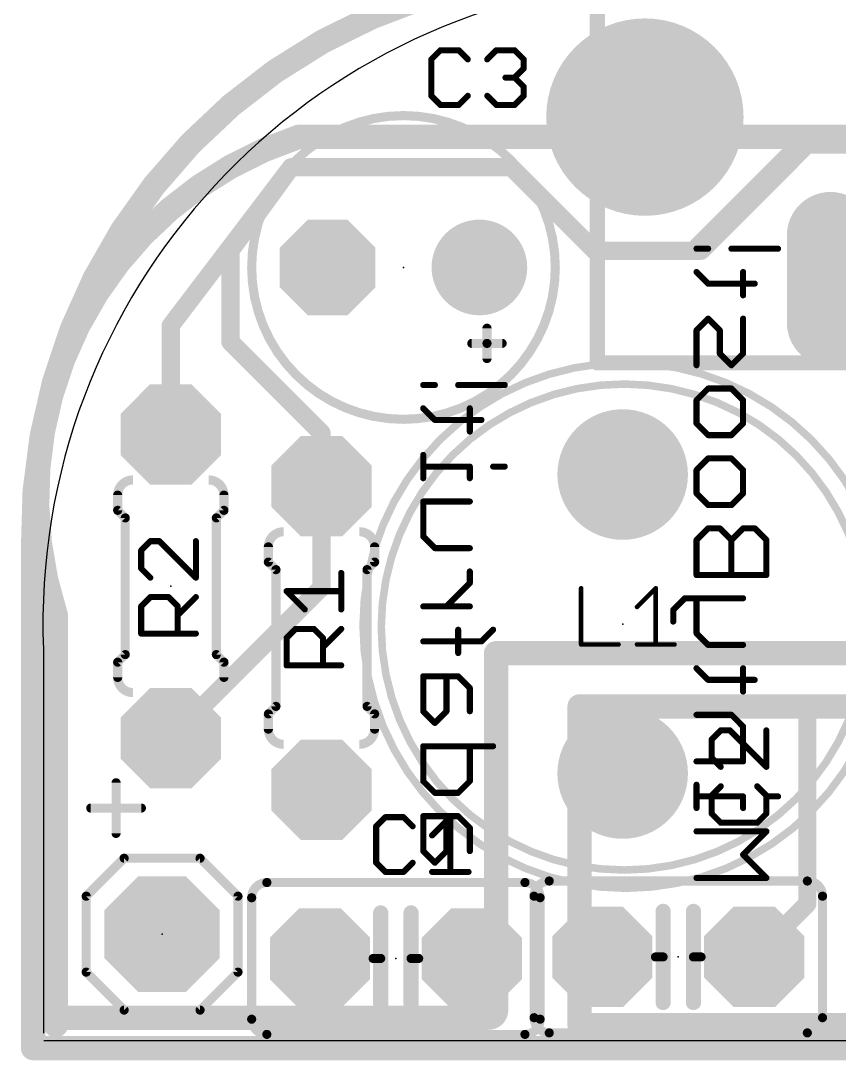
# Model space of a CAD drawing. Extents: x -0.5 to 33.7, y -0.3 to 25.8.
# Drawn here: x -0.46 to 13.23, y -0.33 to 17.05 of the extents above; entities that cross this region are included whole.
import ezdxf

# ---------------------------------------------------------------- set-up
doc = ezdxf.new("R2010")
doc.units = 0
for name, color, linetype in [('1', 12, 'CONTINUOUS'), ('16', 132, 'CONTINUOUS'), ('17', 110, 'CONTINUOUS'), ('20', 53, 'CONTINUOUS'), ('21', 253, 'CONTINUOUS'), ('22', 253, 'CONTINUOUS'), ('23', 53, 'CONTINUOUS'), ('25', 253, 'CONTINUOUS')]:
    doc.layers.add(name, color=color, linetype=linetype)

# ---------------------------------------------------------------- blocks, each defined once
blk = doc.blocks.new('OCTAGONP')
at = {"const_width": 0.5}
blk.add_lwpolyline([(-0.25, -0.1036), (-0.25, 0.1036), (-0.1036, 0.25), (0.1036, 0.25), (0.25, 0.1036), (0.25, -0.1036), (0.1036, -0.25), (-0.1036, -0.25), (-0.25, -0.1036), (-0.25, 0.1036)], dxfattribs=at)
blk = doc.blocks.new('ROUNDP')
at = {"const_width": 0.5}
blk.add_lwpolyline([(0, -0.25, 1), (0, 0.25, 1), (0, -0.25)], format="xyb", dxfattribs=at)
blk = doc.blocks.new('LONGP100')
at = {"const_width": 1}
blk.add_lwpolyline([(-0.5, 0), (0.5, 0)], dxfattribs=at)
at = {"const_width": 0.5}
for points in [[(-0.5, 0.25, 1), (-0.5, -0.25)], [(0.5, -0.25, 1), (0.5, 0.25)]]:
    blk.add_lwpolyline(points, format="xyb", dxfattribs=at)

msp = doc.modelspace()

# ---------------------------------------------------------------- linework, layer by layer
at = {"layer": '1'}
for points, const_width in [([(9.017, 17.907, 0.4142), (-0.254, 8.255)], 0.4064), ([(12.7, 15.0622, 1), (12.7, 14.9098)], 0.1524), ([(12.7539, 14.9321, 1), (12.6461, 15.0399)], 0.1524), ([(4.064, 14.6812, 1), (4.064, 14.5288)], 0.1524), ([(4.1247, 14.5589, 1), (4.0033, 14.6511)], 0.1524), ([(7.8009, 14.6589, 1), (7.6931, 14.5511)], 0.1524), ([(7.747, 14.5288, 1), (7.747, 14.6812)], 0.1524), ([(9.144, 13.2842, 1), (9.144, 13.1318)], 0.1524), ([(9.0901, 13.1541, 1), (9.1979, 13.2619)], 0.1524), ([(10.8681, 13.2619, 1), (10.9759, 13.1541)], 0.1524), ([(10.922, 13.1318, 1), (10.922, 13.2842)], 0.1524), ([(2.1271, 11.9569, 1), (1.9747, 11.9569)], 0.1524), ([(1.9902, 12.003, 1), (2.1116, 11.9108)], 0.1524), ([(1.9747, 10.1366, 1), (2.1271, 10.1366)], 0.1524), ([(-0.1524, 8.255, 1), (-0.3556, 8.255)], 0.2032), ([(-0.3556, 8.253, 1), (-0.1524, 8.257)], 0.2032), ([(12.7762, 5.588, 1), (12.6238, 5.588)], 0.1524), ([(12.7, 5.6642, 1), (12.7, 5.5118)], 0.1524), ([(12.7539, 2.2321, 1), (12.6461, 2.3399)], 0.1524), ([(12.6238, 2.286, 1), (12.7762, 2.286)], 0.1524), ([(11.7571, 1.4509, 1), (11.8649, 1.3431)], 0.1524), ([(-0.254, -0.0254, 1), (-0.254, -0.2286)], 0.2032), ([(-0.3556, -0.127, 1), (-0.1524, -0.127)], 0.2032)]:
    msp.add_lwpolyline(points, format="xyb", dxfattribs=dict(at, const_width=const_width))
for points, const_width in [([(10.922, 13.208), (12.7, 14.986)], 0.3048), ([(12.7, 14.986), (18.923, 14.986)], 0.3048), ([(2.0509, 11.9569), (4.064, 14.605)], 0.3048), ([(4.064, 14.605), (7.747, 14.605)], 0.3048), ([(7.747, 14.605), (9.144, 13.208)], 0.3048), ([(9.144, 13.208), (10.922, 13.208)], 0.3048), ([(2.0509, 10.1366), (2.0509, 11.9569)], 0.3048), ([(-0.254, -0.127), (-0.254, 8.255)], 0.4064), ([(12.7, 2.286), (12.7, 5.588)], 0.3048), ([(12.7, 5.588), (20.193, 5.588)], 0.3048), ([(11.811, 1.397), (12.7, 2.286)], 0.3048), ([(33.528, -0.127), (-0.254, -0.127)], 0.4064)]:
    msp.add_lwpolyline(points, dxfattribs=dict(at, const_width=const_width))
at = {"layer": '16'}
for points, const_width in [([(4.191, 15.113, 0.4142), (0.127, 7.112)], 0.4064), ([(4.191, 15.2146, 1), (4.191, 15.0114)], 0.2032), ([(4.2225, 15.0164, 1), (4.1595, 15.2096)], 0.2032), ([(12.573, 15.0622, 1), (12.573, 14.9098)], 0.1524), ([(12.6269, 14.9321, 1), (12.5191, 15.0399)], 0.1524), ([(4.064, 14.6812, 1), (4.064, 14.5288)], 0.1524), ([(4.1256, 14.5602, 1), (4.0024, 14.6498)], 0.1524), ([(7.8009, 14.6589, 1), (7.6931, 14.5511)], 0.1524), ([(7.747, 14.5288, 1), (7.747, 14.6812)], 0.1524), ([(3.1242, 13.208, 1), (2.9718, 13.208)], 0.1524), ([(2.9864, 13.2528, 1), (3.1096, 13.1632)], 0.1524), ([(9.144, 13.2842, 1), (9.144, 13.1318)], 0.1524), ([(9.0901, 13.1541, 1), (9.1979, 13.2619)], 0.1524), ([(10.7411, 13.2619, 1), (10.8489, 13.1541)], 0.1524), ([(10.795, 13.1318, 1), (10.795, 13.2842)], 0.1524), ([(3.1019, 11.7379, 1), (2.9941, 11.6301)], 0.1524), ([(2.9718, 11.684, 1), (3.1242, 11.684)], 0.1524), ([(4.6482, 10.16, 1), (4.4958, 10.16)], 0.1524), ([(4.5181, 10.1061, 1), (4.6259, 10.2139)], 0.1524), ([(4.6482, 9.271, 1), (4.4958, 9.271)], 0.1524), ([(4.4958, 9.271, 1), (4.6482, 9.271)], 0.1524), ([(4.4958, 7.5777, 1), (4.6482, 7.5777)], 0.1524), ([(4.6259, 7.5238, 1), (4.5181, 7.6316)], 0.1524), ([(0.2286, 7.112, 1), (0.0254, 7.112)], 0.2032), ([(0.0304, 7.0805, 1), (0.2236, 7.1435)], 0.2032), ([(7.5946, 6.477, 1), (7.3914, 6.477)], 0.2032), ([(7.493, 6.5786, 1), (7.493, 6.3754)], 0.2032), ([(8.89, 5.6896, 1), (8.89, 5.4864)], 0.2032), ([(8.9916, 5.588, 1), (8.7884, 5.588)], 0.2032), ([(1.997, 5.1105, 1), (2.1048, 5.0027)], 0.1524), ([(7.366, 0.381, 0.4142), (7.493, 0.508)], 0.4064), ([(7.5946, 0.508, 1), (7.3914, 0.508)], 0.2032), ([(0.254, 0.381, 0.4142), (0.127, 0.254)], 0.4064), ([(0.254, 0.4826, 1), (0.254, 0.2794)], 0.2032), ([(0.254, 0.2794, 1), (0.254, 0.4826)], 0.2032), ([(7.366, 0.4826, 1), (7.366, 0.2794)], 0.2032), ([(7.366, 0.2794, 1), (7.366, 0.4826)], 0.2032), ([(7.3914, 0.508, 1), (7.5946, 0.508)], 0.2032), ([(0.0254, 0.254, 1), (0.2286, 0.254)], 0.2032), ([(0.0254, 0.254, 1), (0.2286, 0.254)], 0.2032), ([(8.89, 0.3556, 1), (8.89, 0.1524)], 0.2032), ([(8.7884, 0.254, 1), (8.9916, 0.254)], 0.2032)]:
    msp.add_lwpolyline(points, format="xyb", dxfattribs=dict(at, const_width=const_width))
for points, const_width in [([(17.526, 15.113), (4.191, 15.113)], 0.4064), ([(10.795, 13.208), (12.573, 14.986)], 0.3048), ([(12.573, 14.986), (15.24, 14.986)], 0.3048), ([(3.048, 13.208), (4.064, 14.605)], 0.3048), ([(4.064, 14.605), (7.747, 14.605)], 0.3048), ([(7.747, 14.605), (9.144, 13.208)], 0.3048), ([(3.048, 11.684), (3.048, 13.208)], 0.3048), ([(9.144, 13.208), (10.795, 13.208)], 0.3048), ([(4.572, 10.16), (3.048, 11.684)], 0.3048), ([(4.572, 9.271), (4.572, 10.16)], 0.3048), ([(4.572, 7.5777), (4.572, 9.271)], 0.3048), ([(2.0509, 5.0566), (4.572, 7.5777)], 0.3048), ([(0.127, 7.112), (0.127, 0.254)], 0.4064), ([(7.493, 0.508), (7.493, 6.477)], 0.4064), ([(7.493, 6.477), (17.526, 6.477)], 0.4064), ([(8.89, 5.588), (27.94, 5.588)], 0.4064), ([(8.89, 0.254), (8.89, 5.588)], 0.4064), ([(0.254, 0.381), (7.366, 0.381)], 0.4064), ([(27.94, 0.254), (8.89, 0.254)], 0.4064)]:
    msp.add_lwpolyline(points, dxfattribs=dict(at, const_width=const_width))
at = {"layer": '20'}
for p, q in [((-0.0808, 6.5388), (-0.0808, 0.124)), ((-0.0762, 0), (33.1724, 0))]:
    msp.add_line(p, q, dxfattribs=at)
msp.add_arc((10.7193, 6.9579), 10.8082, 92.2223, 182.2223, dxfattribs=at)
at = {"layer": '21'}
for points, const_width in [([(9.1862, 25.6332), (9.1862, 11.3332)], 0.254), ([(7.3406, 11.9126), (7.3406, 11.6586)], 0.1524), ([(7.3406, 11.6586), (7.0866, 11.6586)], 0.1524), ([(7.5946, 11.6586), (7.3406, 11.6586)], 0.1524), ([(7.3406, 11.6586), (7.3406, 11.4046)], 0.1524), ([(9.1862, 11.3332), (23.9862, 11.3332)], 0.254), ([(1.1619, 9.1206), (1.1619, 8.8666)], 0.1524), ([(2.9399, 9.1206), (2.9399, 8.8666)], 0.1524), ([(1.2889, 8.7396), (1.1619, 8.8666)], 0.1524), ([(2.8129, 8.7396), (2.9399, 8.8666)], 0.1524), ([(1.2889, 6.4536), (1.2889, 8.7396)], 0.1524), ([(2.8129, 6.4536), (2.8129, 8.7396)], 0.1524), ([(3.683, 8.255), (3.683, 8.001)], 0.1524), ([(5.461, 8.255), (5.461, 8.001)], 0.1524), ([(3.81, 7.874), (3.683, 8.001)], 0.1524), ([(5.334, 7.874), (5.461, 8.001)], 0.1524), ([(3.81, 7.874), (3.81, 5.588)], 0.1524), ([(5.334, 7.874), (5.334, 5.588)], 0.1524), ([(8.9149, 7.5633), (8.9149, 6.6227)], 0.0762), ([(9.8504, 7.2498), (10.164, 7.5633)], 0.0762), ([(10.164, 7.5633), (10.164, 6.6227)], 0.0762), ([(8.9149, 6.6227), (9.542, 6.6227)], 0.0762), ([(9.8504, 6.6227), (10.4775, 6.6227)], 0.0762), ([(1.2889, 6.4536), (1.1619, 6.3266)], 0.1524), ([(2.8129, 6.4536), (2.9399, 6.3266)], 0.1524), ([(1.1619, 6.0726), (1.1619, 6.3266)], 0.1524), ([(2.9399, 6.0726), (2.9399, 6.3266)], 0.1524), ([(3.81, 5.588), (3.683, 5.461)], 0.1524), ([(5.334, 5.588), (5.461, 5.461)], 0.1524), ([(3.683, 5.207), (3.683, 5.461)], 0.1524), ([(5.461, 5.207), (5.461, 5.461)], 0.1524), ([(1.1349, 4.3104), (1.1349, 3.463)], 0.1524), ([(0.7112, 3.8867), (1.5586, 3.8867)], 0.1524), ([(1.27, 3.048), (0.635, 2.413)], 0.1524), ([(1.27, 3.048), (2.54, 3.048)], 0.1524), ([(2.54, 3.048), (3.175, 2.413)], 0.1524), ([(3.6576, 2.6416), (7.9756, 2.6416)], 0.1524), ([(8.382, 2.667), (12.7, 2.667)], 0.1524), ([(0.635, 2.413), (0.635, 1.143)], 0.1524), ([(3.175, 2.413), (3.175, 1.143)], 0.1524), ([(3.4036, 2.3876), (3.4036, 0.3556)], 0.1524), ([(8.128, 0.381), (8.128, 2.413)], 0.1524), ([(8.2296, 2.3876), (8.2296, 0.3556)], 0.1524), ([(12.954, 0.381), (12.954, 2.413)], 0.1524), ([(5.5626, 2.1336), (5.5626, 1.3716)], 0.254), ([(6.0706, 1.3716), (6.0706, 2.1336)], 0.254), ([(10.287, 1.397), (10.287, 2.159)], 0.254), ([(10.795, 1.397), (10.795, 2.159)], 0.254), ([(5.5626, 1.3716), (5.4356, 1.3716)], 0.1524), ([(5.5626, 1.3716), (5.5626, 0.6096)], 0.254), ([(6.0706, 1.3716), (6.0706, 0.6096)], 0.254), ([(6.1976, 1.3716), (6.0706, 1.3716)], 0.1524), ([(10.16, 1.397), (10.287, 1.397)], 0.1524), ([(10.287, 1.397), (10.287, 0.635)], 0.254), ([(10.795, 0.635), (10.795, 1.397)], 0.254), ([(10.795, 1.397), (10.922, 1.397)], 0.1524), ([(0.635, 1.143), (1.27, 0.508)], 0.1524), ([(3.175, 1.143), (2.54, 0.508)], 0.1524), ([(2.54, 0.508), (1.27, 0.508)], 0.1524), ([(7.9756, 0.1016), (3.6576, 0.1016)], 0.1524), ([(12.7, 0.127), (8.382, 0.127)], 0.1524)]:
    msp.add_lwpolyline(points, dxfattribs=dict(at, const_width=const_width))
for points, const_width in [([(5.9436, 10.3886, 1), (5.9436, 15.4686, 1), (5.9436, 10.3886)], 0.1524), ([(7.3787, 11.9126, 1), (7.3025, 11.9126)], 0.0762), ([(7.0866, 11.6967, 1), (7.0866, 11.6205)], 0.0762), ([(7.3406, 11.6967, 1), (7.3406, 11.6205)], 0.0762), ([(7.3787, 11.6586, 1), (7.3025, 11.6586)], 0.0762), ([(7.3025, 11.6586, 1), (7.3787, 11.6586)], 0.0762), ([(7.3406, 11.6205, 1), (7.3406, 11.6967)], 0.0762), ([(7.5946, 11.6205, 1), (7.5946, 11.6967)], 0.0762), ([(9.6614, 2.5456, 1), (9.6614, 11.334, 1), (9.6614, 2.5456)], 0.127), ([(7.3025, 11.4046, 1), (7.3787, 11.4046)], 0.0762), ([(9.1862, 11.3967, 1), (9.1862, 11.2697)], 0.127), ([(9.1227, 11.3332, 1), (9.2497, 11.3332)], 0.127), ([(9.636, 2.8504, 1), (9.636, 10.9784, 1), (9.636, 2.8504)], 0.127), ([(1.4159, 9.3746, 0.4142), (1.1619, 9.1206)], 0.1524), ([(2.9399, 9.1206, 0.4142), (2.6859, 9.3746)], 0.1524), ([(1.2, 9.1206, 1), (1.1238, 9.1206)], 0.0762), ([(2.978, 9.1206, 1), (2.9018, 9.1206)], 0.0762), ([(1.1238, 8.8666, 1), (1.2, 8.8666)], 0.0762), ([(1.1888, 8.8935, 1), (1.135, 8.8397)], 0.0762), ([(2.9018, 8.8666, 1), (2.978, 8.8666)], 0.0762), ([(2.9668, 8.8397, 1), (2.913, 8.8935)], 0.0762), ([(1.327, 8.7396, 1), (1.2508, 8.7396)], 0.0762), ([(1.262, 8.7127, 1), (1.3158, 8.7665)], 0.0762), ([(2.851, 8.7396, 1), (2.7748, 8.7396)], 0.0762), ([(2.786, 8.7665, 1), (2.8398, 8.7127)], 0.0762), ([(3.937, 8.509, 0.4142), (3.683, 8.255)], 0.1524), ([(5.461, 8.255, 0.4142), (5.207, 8.509)], 0.1524), ([(3.7211, 8.255, 1), (3.6449, 8.255)], 0.0762), ([(5.4991, 8.255, 1), (5.4229, 8.255)], 0.0762), ([(3.6449, 8.001, 1), (3.7211, 8.001)], 0.0762), ([(3.7099, 8.0279, 1), (3.6561, 7.9741)], 0.0762), ([(5.4229, 8.001, 1), (5.4991, 8.001)], 0.0762), ([(5.4879, 7.9741, 1), (5.4341, 8.0279)], 0.0762), ([(3.8481, 7.874, 1), (3.7719, 7.874)], 0.0762), ([(3.7831, 7.8471, 1), (3.8369, 7.9009)], 0.0762), ([(5.3721, 7.874, 1), (5.2959, 7.874)], 0.0762), ([(5.3071, 7.9009, 1), (5.3609, 7.8471)], 0.0762), ([(8.934, 7.5633, 1), (8.8959, 7.5633)], 0.0381), ([(10.183, 7.5633, 1), (10.1449, 7.5633)], 0.0381), ([(10.1774, 7.5498, 1), (10.1505, 7.5768)], 0.0381), ([(9.8369, 7.2632, 1), (9.8639, 7.2363)], 0.0381), ([(8.9149, 6.6418, 1), (8.9149, 6.6037)], 0.0381), ([(8.8959, 6.6227, 1), (8.934, 6.6227)], 0.0381), ([(9.542, 6.6037, 1), (9.542, 6.6418)], 0.0381), ([(9.8504, 6.6418, 1), (9.8504, 6.6037)], 0.0381), ([(10.1449, 6.6227, 1), (10.183, 6.6227)], 0.0381), ([(10.4775, 6.6037, 1), (10.4775, 6.6418)], 0.0381), ([(1.2508, 6.4536, 1), (1.327, 6.4536)], 0.0762), ([(1.3158, 6.4267, 1), (1.262, 6.4805)], 0.0762), ([(2.7748, 6.4536, 1), (2.851, 6.4536)], 0.0762), ([(2.8398, 6.4805, 1), (2.786, 6.4267)], 0.0762), ([(1.2, 6.3266, 1), (1.1238, 6.3266)], 0.0762), ([(1.135, 6.3535, 1), (1.1888, 6.2997)], 0.0762), ([(2.978, 6.3266, 1), (2.9018, 6.3266)], 0.0762), ([(2.913, 6.2997, 1), (2.9668, 6.3535)], 0.0762), ([(1.1619, 6.0726, 0.4142), (1.4159, 5.8186)], 0.1524), ([(1.1238, 6.0726, 1), (1.2, 6.0726)], 0.0762), ([(2.6859, 5.8186, 0.4142), (2.9399, 6.0726)], 0.1524), ([(2.9018, 6.0726, 1), (2.978, 6.0726)], 0.0762), ([(3.7719, 5.588, 1), (3.8481, 5.588)], 0.0762), ([(3.8369, 5.5611, 1), (3.7831, 5.6149)], 0.0762), ([(5.2959, 5.588, 1), (5.3721, 5.588)], 0.0762), ([(5.3609, 5.6149, 1), (5.3071, 5.5611)], 0.0762), ([(3.7211, 5.461, 1), (3.6449, 5.461)], 0.0762), ([(3.6561, 5.4879, 1), (3.7099, 5.4341)], 0.0762), ([(5.4991, 5.461, 1), (5.4229, 5.461)], 0.0762), ([(5.4341, 5.4341, 1), (5.4879, 5.4879)], 0.0762), ([(3.683, 5.207, 0.4142), (3.937, 4.953)], 0.1524), ([(3.6449, 5.207, 1), (3.7211, 5.207)], 0.0762), ([(5.207, 4.953, 0.4142), (5.461, 5.207)], 0.1524), ([(5.4229, 5.207, 1), (5.4991, 5.207)], 0.0762), ([(1.173, 4.3104, 1), (1.0968, 4.3104)], 0.0762), ([(0.7112, 3.9248, 1), (0.7112, 3.8486)], 0.0762), ([(1.5586, 3.8486, 1), (1.5586, 3.9248)], 0.0762), ([(1.0968, 3.463, 1), (1.173, 3.463)], 0.0762), ([(1.27, 3.0861, 1), (1.27, 3.0099)], 0.0762), ([(1.2969, 3.0211, 1), (1.2431, 3.0749)], 0.0762), ([(2.5669, 3.0749, 1), (2.5131, 3.0211)], 0.0762), ([(2.54, 3.0099, 1), (2.54, 3.0861)], 0.0762), ([(3.6576, 2.6416, 0.4142), (3.4036, 2.3876)], 0.1524), ([(3.6576, 2.6797, 1), (3.6576, 2.6035)], 0.0762), ([(3.6576, 2.6035, 1), (3.6576, 2.6797)], 0.0762), ([(8.2296, 2.3876, 0.4142), (7.9756, 2.6416)], 0.1524), ([(7.9756, 2.6797, 1), (7.9756, 2.6035)], 0.0762), ([(7.9756, 2.6035, 1), (7.9756, 2.6797)], 0.0762), ([(8.382, 2.667, 0.4142), (8.128, 2.413)], 0.1524), ([(8.382, 2.7051, 1), (8.382, 2.6289)], 0.0762), ([(8.382, 2.6289, 1), (8.382, 2.7051)], 0.0762), ([(12.954, 2.413, 0.4142), (12.7, 2.667)], 0.1524), ([(12.7, 2.7051, 1), (12.7, 2.6289)], 0.0762), ([(12.7, 2.6289, 1), (12.7, 2.7051)], 0.0762), ([(0.6731, 2.413, 1), (0.5969, 2.413)], 0.0762), ([(0.6081, 2.4399, 1), (0.6619, 2.3861)], 0.0762), ([(3.2131, 2.413, 1), (3.1369, 2.413)], 0.0762), ([(3.1481, 2.3861, 1), (3.2019, 2.4399)], 0.0762), ([(3.4417, 2.3876, 1), (3.3655, 2.3876)], 0.0762), ([(8.1661, 2.413, 1), (8.0899, 2.413)], 0.0762), ([(8.0899, 2.413, 1), (8.1661, 2.413)], 0.0762), ([(8.2677, 2.3876, 1), (8.1915, 2.3876)], 0.0762), ([(12.9921, 2.413, 1), (12.9159, 2.413)], 0.0762), ([(12.9159, 2.413, 1), (12.9921, 2.413)], 0.0762), ([(3.3655, 2.3876, 1), (3.4417, 2.3876)], 0.0762), ([(5.6261, 2.1336, 1), (5.4991, 2.1336)], 0.127), ([(6.1341, 2.1336, 1), (6.0071, 2.1336)], 0.127), ([(8.1915, 2.3876, 1), (8.2677, 2.3876)], 0.0762), ([(10.3505, 2.159, 1), (10.2235, 2.159)], 0.127), ([(10.8585, 2.159, 1), (10.7315, 2.159)], 0.127), ([(5.4356, 1.4097, 1), (5.4356, 1.3335)], 0.0762), ([(5.6261, 1.3716, 1), (5.4991, 1.3716)], 0.127), ([(5.4991, 1.3716, 1), (5.6261, 1.3716)], 0.127), ([(5.5626, 1.3335, 1), (5.5626, 1.4097)], 0.0762), ([(6.1341, 1.3716, 1), (6.0071, 1.3716)], 0.127), ([(6.0071, 1.3716, 1), (6.1341, 1.3716)], 0.127), ([(6.0706, 1.4097, 1), (6.0706, 1.3335)], 0.0762), ([(6.1976, 1.3335, 1), (6.1976, 1.4097)], 0.0762), ([(10.16, 1.4351, 1), (10.16, 1.3589)], 0.0762), ([(10.3505, 1.397, 1), (10.2235, 1.397)], 0.127), ([(10.2235, 1.397, 1), (10.3505, 1.397)], 0.127), ([(10.287, 1.3589, 1), (10.287, 1.4351)], 0.0762), ([(10.8585, 1.397, 1), (10.7315, 1.397)], 0.127), ([(10.7315, 1.397, 1), (10.8585, 1.397)], 0.127), ([(10.795, 1.4351, 1), (10.795, 1.3589)], 0.0762), ([(10.922, 1.3589, 1), (10.922, 1.4351)], 0.0762), ([(0.6619, 1.1699, 1), (0.6081, 1.1161)], 0.0762), ([(3.2019, 1.1161, 1), (3.1481, 1.1699)], 0.0762), ([(0.5969, 1.143, 1), (0.6731, 1.143)], 0.0762), ([(3.1369, 1.143, 1), (3.2131, 1.143)], 0.0762), ([(10.2235, 0.635, 1), (10.3505, 0.635)], 0.127), ([(10.7315, 0.635, 1), (10.8585, 0.635)], 0.127), ([(1.27, 0.5461, 1), (1.27, 0.4699)], 0.0762), ([(1.2431, 0.4811, 1), (1.2969, 0.5349)], 0.0762), ([(2.5131, 0.5349, 1), (2.5669, 0.4811)], 0.0762), ([(2.54, 0.4699, 1), (2.54, 0.5461)], 0.0762), ([(5.4991, 0.6096, 1), (5.6261, 0.6096)], 0.127), ([(6.0071, 0.6096, 1), (6.1341, 0.6096)], 0.127), ([(3.4036, 0.3556, 0.4142), (3.6576, 0.1016)], 0.1524), ([(3.4417, 0.3556, 1), (3.3655, 0.3556)], 0.0762), ([(3.3655, 0.3556, 1), (3.4417, 0.3556)], 0.0762), ([(7.9756, 0.1016, 0.4142), (8.2296, 0.3556)], 0.1524), ([(8.128, 0.381, 0.4142), (8.382, 0.127)], 0.1524), ([(8.1661, 0.381, 1), (8.0899, 0.381)], 0.0762), ([(8.0899, 0.381, 1), (8.1661, 0.381)], 0.0762), ([(8.2677, 0.3556, 1), (8.1915, 0.3556)], 0.0762), ([(8.1915, 0.3556, 1), (8.2677, 0.3556)], 0.0762), ([(12.7, 0.127, 0.4142), (12.954, 0.381)], 0.1524), ([(12.9921, 0.381, 1), (12.9159, 0.381)], 0.0762), ([(12.9159, 0.381, 1), (12.9921, 0.381)], 0.0762), ([(3.6576, 0.1397, 1), (3.6576, 0.0635)], 0.0762), ([(3.6576, 0.0635, 1), (3.6576, 0.1397)], 0.0762), ([(7.9756, 0.1397, 1), (7.9756, 0.0635)], 0.0762), ([(7.9756, 0.0635, 1), (7.9756, 0.1397)], 0.0762), ([(8.382, 0.1651, 1), (8.382, 0.0889)], 0.0762), ([(8.382, 0.0889, 1), (8.382, 0.1651)], 0.0762), ([(12.7, 0.1651, 1), (12.7, 0.0889)], 0.0762), ([(12.7, 0.0889, 1), (12.7, 0.1651)], 0.0762)]:
    msp.add_lwpolyline(points, format="xyb", dxfattribs=dict(at, const_width=const_width))
at = {"layer": '22', "const_width": 0.1016}
for points in [[(11.0407, 13.2424), (10.8458, 13.2424)], [(12.2101, 13.2424), (11.4305, 13.2424)], [(11.0407, 12.6577), (10.8458, 12.8526)], [(11.6254, 12.4628), (11.6254, 12.8526)], [(11.8203, 12.6577), (11.0407, 12.6577)], [(10.8458, 11.8781), (11.0407, 12.073)], [(11.0407, 12.073), (11.2356, 11.8781)], [(11.6254, 11.4883), (11.6254, 12.073)], [(10.8458, 11.2934), (10.8458, 11.8781)], [(11.2356, 11.8781), (11.2356, 11.4883)], [(11.2356, 11.4883), (11.4305, 11.2934)], [(11.4305, 11.2934), (11.6254, 11.4883)], [(6.4687, 10.9627), (6.2738, 10.9627)], [(7.6381, 10.9627), (6.8585, 10.9627)], [(10.8458, 10.7087), (11.0407, 10.9036)], [(11.0407, 10.9036), (11.4305, 10.9036)], [(11.4305, 10.9036), (11.6254, 10.7087)], [(6.4687, 10.378), (6.2738, 10.5729)], [(7.0534, 10.1831), (7.0534, 10.5729)], [(10.8458, 10.3189), (10.8458, 10.7087)], [(11.6254, 10.7087), (11.6254, 10.3189)], [(7.2483, 10.378), (6.4687, 10.378)], [(11.0407, 10.124), (10.8458, 10.3189)], [(11.6254, 10.3189), (11.4305, 10.124)], [(11.4305, 10.124), (11.0407, 10.124)], [(6.2738, 9.4035), (6.2738, 9.7933)], [(10.8458, 9.5393), (11.0407, 9.7342)], [(11.0407, 9.7342), (11.4305, 9.7342)], [(11.4305, 9.7342), (11.6254, 9.5393)], [(7.0534, 9.5984), (6.2738, 9.5984)], [(7.0534, 9.4035), (7.0534, 9.5984)], [(7.6381, 9.5984), (7.4432, 9.5984)], [(10.8458, 9.1495), (10.8458, 9.5393)], [(11.6254, 9.5393), (11.6254, 9.1495)], [(6.2738, 8.429), (6.2738, 9.0137)], [(6.2738, 9.0137), (7.0534, 9.0137)], [(11.0407, 8.9546), (10.8458, 9.1495)], [(11.6254, 9.1495), (11.4305, 8.9546)], [(11.4305, 8.9546), (11.0407, 8.9546)], [(11.0407, 8.5648), (10.8458, 8.3699)], [(11.2356, 8.5648), (11.0407, 8.5648)], [(11.4305, 8.3699), (11.2356, 8.5648)], [(11.6254, 8.5648), (11.4305, 8.3699)], [(11.8203, 8.5648), (11.6254, 8.5648)], [(12.0152, 8.3699), (11.8203, 8.5648)], [(6.4687, 8.2341), (6.2738, 8.429)], [(10.8458, 8.3699), (10.8458, 7.7852)], [(11.4305, 7.7852), (11.4305, 8.3699)], [(12.0152, 7.7852), (12.0152, 8.3699)], [(7.0534, 8.2341), (6.4687, 8.2341)], [(7.0534, 7.6494), (7.0534, 7.8443)], [(10.8458, 7.7852), (12.0152, 7.7852)], [(6.6636, 7.2596), (7.0534, 7.6494)], [(6.2738, 7.2596), (7.0534, 7.2596)], [(10.6509, 7.3954), (10.456, 7.2005)], [(11.6254, 7.3954), (10.6509, 7.3954)], [(10.8458, 6.8107), (10.8458, 7.3954)], [(10.456, 7.2005), (10.456, 7.0056)], [(6.8585, 6.48), (6.8585, 6.8698)], [(7.2483, 6.6749), (7.4432, 6.8698)], [(11.0407, 6.6158), (10.8458, 6.8107)], [(6.2738, 6.6749), (7.2483, 6.6749)], [(11.6254, 6.6158), (11.0407, 6.6158)], [(11.0407, 6.0311), (10.8458, 6.226)], [(11.6254, 5.8362), (11.6254, 6.226)], [(6.8585, 6.0902), (6.2738, 6.0902)], [(6.2738, 6.0902), (6.2738, 5.5055)], [(6.6636, 5.5055), (6.6636, 6.0902)], [(7.0534, 5.8953), (6.8585, 6.0902)], [(7.0534, 5.5055), (7.0534, 5.8953)], [(11.8203, 6.0311), (11.0407, 6.0311)], [(6.2738, 5.5055), (6.4687, 5.3106)], [(6.4687, 5.3106), (6.6636, 5.5055)], [(11.4305, 5.4464), (10.8458, 5.4464)], [(11.6254, 5.2515), (11.4305, 5.4464)], [(11.6254, 4.6668), (11.6254, 5.2515)], [(7.4432, 4.9208), (6.2738, 4.9208)], [(6.2738, 4.9208), (6.2738, 4.3361)], [(7.0534, 4.3361), (7.0534, 4.9208)], [(10.8458, 4.6668), (11.6254, 4.6668)], [(6.2738, 4.3361), (6.4687, 4.1412)], [(6.8585, 4.1412), (7.0534, 4.3361)], [(6.4687, 4.1412), (6.8585, 4.1412)], [(10.8458, 3.8872), (10.8458, 4.277)], [(11.6254, 4.0821), (10.8458, 4.0821)], [(11.6254, 3.8872), (11.6254, 4.0821)], [(12.2101, 4.0821), (12.0152, 4.0821)], [(6.8585, 3.7514), (6.2738, 3.7514)], [(6.2738, 3.7514), (6.2738, 3.1667)], [(6.6636, 3.1667), (6.6636, 3.7514)], [(7.0534, 3.5565), (6.8585, 3.7514)], [(7.0534, 3.1667), (7.0534, 3.5565)], [(12.0152, 3.4974), (10.8458, 3.4974)], [(11.6254, 3.1076), (12.0152, 3.4974)], [(6.2738, 3.1667), (6.4687, 2.9718)], [(6.4687, 2.9718), (6.6636, 3.1667)], [(12.0152, 2.7178), (11.6254, 3.1076)], [(10.8458, 2.7178), (12.0152, 2.7178)]]:
    msp.add_lwpolyline(points, dxfattribs=at)
at = {"layer": '22', "const_width": 0.0508}
for points in [[(10.8458, 13.2678, 1), (10.8458, 13.217)], [(11.0407, 13.217, 1), (11.0407, 13.2678)], [(11.4305, 13.2678, 1), (11.4305, 13.217)], [(12.2101, 13.217, 1), (12.2101, 13.2678)], [(10.8638, 12.8705, 1), (10.8278, 12.8346)], [(11.6508, 12.8526, 1), (11.6, 12.8526)], [(11.0407, 12.6831, 1), (11.0407, 12.6323)], [(11.0227, 12.6397, 1), (11.0587, 12.6756)], [(11.8203, 12.6323, 1), (11.8203, 12.6831)], [(11.6, 12.4628, 1), (11.6508, 12.4628)], [(11.0587, 12.0909, 1), (11.0227, 12.055)], [(11.0587, 12.055, 1), (11.0227, 12.0909)], [(11.6508, 12.073, 1), (11.6, 12.073)], [(10.8712, 11.8781, 1), (10.8204, 11.8781)], [(10.8278, 11.896, 1), (10.8638, 11.8601)], [(11.261, 11.8781, 1), (11.2102, 11.8781)], [(11.2176, 11.8601, 1), (11.2536, 11.896)], [(11.2536, 11.5062, 1), (11.2176, 11.4703)], [(11.2102, 11.4883, 1), (11.261, 11.4883)], [(11.6, 11.4883, 1), (11.6508, 11.4883)], [(11.6434, 11.4703, 1), (11.6074, 11.5062)], [(10.8204, 11.2934, 1), (10.8712, 11.2934)], [(11.4125, 11.3113, 1), (11.4485, 11.2754)], [(11.4125, 11.2754, 1), (11.4485, 11.3113)], [(6.2738, 10.9881, 1), (6.2738, 10.9373)], [(6.4687, 10.9373, 1), (6.4687, 10.9881)], [(6.8585, 10.9881, 1), (6.8585, 10.9373)], [(7.6381, 10.9373, 1), (7.6381, 10.9881)], [(11.0407, 10.929, 1), (11.0407, 10.8782)], [(11.0587, 10.8856, 1), (11.0227, 10.9215)], [(11.4485, 10.9215, 1), (11.4125, 10.8856)], [(11.4305, 10.8782, 1), (11.4305, 10.929)], [(6.2918, 10.5908, 1), (6.2558, 10.5549)], [(7.0788, 10.5729, 1), (7.028, 10.5729)], [(10.8712, 10.7087, 1), (10.8204, 10.7087)], [(10.8278, 10.7266, 1), (10.8638, 10.6907)], [(11.6508, 10.7087, 1), (11.6, 10.7087)], [(11.6074, 10.6907, 1), (11.6434, 10.7266)], [(6.4687, 10.4034, 1), (6.4687, 10.3526)], [(6.4507, 10.36, 1), (6.4867, 10.3959)], [(7.2483, 10.3526, 1), (7.2483, 10.4034)], [(10.8638, 10.3368, 1), (10.8278, 10.3009)], [(10.8204, 10.3189, 1), (10.8712, 10.3189)], [(11.6, 10.3189, 1), (11.6508, 10.3189)], [(11.6434, 10.3009, 1), (11.6074, 10.3368)], [(7.028, 10.1831, 1), (7.0788, 10.1831)], [(11.0407, 10.1494, 1), (11.0407, 10.0986)], [(11.0227, 10.106, 1), (11.0587, 10.1419)], [(11.4125, 10.1419, 1), (11.4485, 10.106)], [(11.4305, 10.0986, 1), (11.4305, 10.1494)], [(6.2992, 9.7933, 1), (6.2484, 9.7933)], [(11.0407, 9.7596, 1), (11.0407, 9.7088)], [(11.0587, 9.7162, 1), (11.0227, 9.7521)], [(11.4485, 9.7521, 1), (11.4125, 9.7162)], [(11.4305, 9.7088, 1), (11.4305, 9.7596)], [(6.2738, 9.6238, 1), (6.2738, 9.573)], [(7.0788, 9.5984, 1), (7.028, 9.5984)], [(7.0534, 9.573, 1), (7.0534, 9.6238)], [(7.4432, 9.6238, 1), (7.4432, 9.573)], [(7.6381, 9.573, 1), (7.6381, 9.6238)], [(10.8712, 9.5393, 1), (10.8204, 9.5393)], [(10.8278, 9.5572, 1), (10.8638, 9.5213)], [(11.6508, 9.5393, 1), (11.6, 9.5393)], [(11.6074, 9.5213, 1), (11.6434, 9.5572)], [(6.2484, 9.4035, 1), (6.2992, 9.4035)], [(7.028, 9.4035, 1), (7.0788, 9.4035)], [(6.2992, 9.0137, 1), (6.2484, 9.0137)], [(6.2738, 9.0391, 1), (6.2738, 8.9883)], [(7.0534, 8.9883, 1), (7.0534, 9.0391)], [(10.8638, 9.1674, 1), (10.8278, 9.1315)], [(10.8204, 9.1495, 1), (10.8712, 9.1495)], [(11.6, 9.1495, 1), (11.6508, 9.1495)], [(11.6434, 9.1315, 1), (11.6074, 9.1674)], [(11.0407, 8.98, 1), (11.0407, 8.9292)], [(11.0227, 8.9366, 1), (11.0587, 8.9725)], [(11.4125, 8.9725, 1), (11.4485, 8.9366)], [(11.4305, 8.9292, 1), (11.4305, 8.98)], [(11.0407, 8.5902, 1), (11.0407, 8.5394)], [(11.0587, 8.5468, 1), (11.0227, 8.5827)], [(11.2536, 8.5827, 1), (11.2176, 8.5468)], [(11.2356, 8.5394, 1), (11.2356, 8.5902)], [(11.6254, 8.5902, 1), (11.6254, 8.5394)], [(11.6434, 8.5468, 1), (11.6074, 8.5827)], [(11.8383, 8.5827, 1), (11.8023, 8.5468)], [(11.8203, 8.5394, 1), (11.8203, 8.5902)], [(6.2918, 8.4469, 1), (6.2558, 8.411)], [(6.2484, 8.429, 1), (6.2992, 8.429)], [(10.8712, 8.3699, 1), (10.8204, 8.3699)], [(10.8278, 8.3878, 1), (10.8638, 8.3519)], [(11.4559, 8.3699, 1), (11.4051, 8.3699)], [(11.4125, 8.3878, 1), (11.4485, 8.3519)], [(11.4125, 8.3519, 1), (11.4485, 8.3878)], [(12.0406, 8.3699, 1), (11.9898, 8.3699)], [(11.9972, 8.3519, 1), (12.0332, 8.3878)], [(6.4687, 8.2595, 1), (6.4687, 8.2087)], [(6.4507, 8.2161, 1), (6.4867, 8.252)], [(7.0534, 8.2087, 1), (7.0534, 8.2595)], [(7.0788, 7.8443, 1), (7.028, 7.8443)], [(10.8458, 7.8106, 1), (10.8458, 7.7598)], [(12.0152, 7.7598, 1), (12.0152, 7.8106)], [(7.028, 7.6494, 1), (7.0788, 7.6494)], [(7.0714, 7.6314, 1), (7.0354, 7.6673)], [(10.8204, 7.7852, 1), (10.8712, 7.7852)], [(11.4051, 7.7852, 1), (11.4559, 7.7852)], [(11.9898, 7.7852, 1), (12.0406, 7.7852)], [(6.2738, 7.285, 1), (6.2738, 7.2342)], [(6.6456, 7.2775, 1), (6.6816, 7.2416)], [(7.0534, 7.2342, 1), (7.0534, 7.285)], [(10.6509, 7.4208, 1), (10.6509, 7.37)], [(10.6689, 7.3774, 1), (10.6329, 7.4133)], [(10.8712, 7.3954, 1), (10.8204, 7.3954)], [(11.6254, 7.37, 1), (11.6254, 7.4208)], [(10.4814, 7.2005, 1), (10.4306, 7.2005)], [(10.438, 7.2184, 1), (10.474, 7.1825)], [(10.4306, 7.0056, 1), (10.4814, 7.0056)], [(6.8839, 6.8698, 1), (6.8331, 6.8698)], [(7.4612, 6.8518, 1), (7.4252, 6.8877)], [(10.8638, 6.8286, 1), (10.8278, 6.7927)], [(10.8204, 6.8107, 1), (10.8712, 6.8107)], [(6.2738, 6.7003, 1), (6.2738, 6.6495)], [(7.2303, 6.6928, 1), (7.2663, 6.6569)], [(7.2483, 6.6495, 1), (7.2483, 6.7003)], [(11.0407, 6.6412, 1), (11.0407, 6.5904)], [(11.0227, 6.5978, 1), (11.0587, 6.6337)], [(11.6254, 6.5904, 1), (11.6254, 6.6412)], [(6.8331, 6.48, 1), (6.8839, 6.48)], [(10.8638, 6.2439, 1), (10.8278, 6.208)], [(11.6508, 6.226, 1), (11.6, 6.226)], [(6.2738, 6.1156, 1), (6.2738, 6.0648)], [(6.2992, 6.0902, 1), (6.2484, 6.0902)], [(6.689, 6.0902, 1), (6.6382, 6.0902)], [(6.8765, 6.1082, 1), (6.8405, 6.0722)], [(6.8585, 6.0648, 1), (6.8585, 6.1156)], [(7.0788, 5.8953, 1), (7.028, 5.8953)], [(7.0354, 5.8773, 1), (7.0714, 5.9133)], [(11.0407, 6.0565, 1), (11.0407, 6.0057)], [(11.0227, 6.0131, 1), (11.0587, 6.049)], [(11.8203, 6.0057, 1), (11.8203, 6.0565)], [(11.6, 5.8362, 1), (11.6508, 5.8362)], [(6.2918, 5.5235, 1), (6.2558, 5.4875)], [(6.2484, 5.5055, 1), (6.2992, 5.5055)], [(6.6382, 5.5055, 1), (6.689, 5.5055)], [(6.6816, 5.4875, 1), (6.6456, 5.5235)], [(7.028, 5.5055, 1), (7.0788, 5.5055)], [(10.8458, 5.4718, 1), (10.8458, 5.421)], [(11.4485, 5.4644, 1), (11.4125, 5.4284)], [(11.4305, 5.421, 1), (11.4305, 5.4718)], [(6.4507, 5.3286, 1), (6.4867, 5.2926)], [(6.4507, 5.2926, 1), (6.4867, 5.3286)], [(11.6508, 5.2515, 1), (11.6, 5.2515)], [(11.6074, 5.2335, 1), (11.6434, 5.2695)], [(6.2738, 4.9462, 1), (6.2738, 4.8954)], [(6.2992, 4.9208, 1), (6.2484, 4.9208)], [(7.0788, 4.9208, 1), (7.028, 4.9208)], [(7.4432, 4.8954, 1), (7.4432, 4.9462)], [(10.8458, 4.6922, 1), (10.8458, 4.6414)], [(11.6254, 4.6414, 1), (11.6254, 4.6922)], [(11.6, 4.6668, 1), (11.6508, 4.6668)], [(6.2918, 4.3541, 1), (6.2558, 4.3181)], [(6.2484, 4.3361, 1), (6.2992, 4.3361)], [(7.028, 4.3361, 1), (7.0788, 4.3361)], [(7.0714, 4.3181, 1), (7.0354, 4.3541)], [(6.4687, 4.1666, 1), (6.4687, 4.1158)], [(6.4507, 4.1232, 1), (6.4867, 4.1592)], [(6.8405, 4.1592, 1), (6.8765, 4.1232)], [(6.8585, 4.1158, 1), (6.8585, 4.1666)], [(10.8712, 4.277, 1), (10.8204, 4.277)], [(10.8458, 4.1075, 1), (10.8458, 4.0567)], [(11.6508, 4.0821, 1), (11.6, 4.0821)], [(11.6254, 4.0567, 1), (11.6254, 4.1075)], [(12.0152, 4.1075, 1), (12.0152, 4.0567)], [(12.2101, 4.0567, 1), (12.2101, 4.1075)], [(10.8204, 3.8872, 1), (10.8712, 3.8872)], [(11.6, 3.8872, 1), (11.6508, 3.8872)], [(6.2738, 3.7768, 1), (6.2738, 3.726)], [(6.2992, 3.7514, 1), (6.2484, 3.7514)], [(6.689, 3.7514, 1), (6.6382, 3.7514)], [(6.8765, 3.7694, 1), (6.8405, 3.7334)], [(6.8585, 3.726, 1), (6.8585, 3.7768)], [(7.0788, 3.5565, 1), (7.028, 3.5565)], [(7.0354, 3.5385, 1), (7.0714, 3.5745)], [(10.8458, 3.5228, 1), (10.8458, 3.472)], [(12.0332, 3.4794, 1), (11.9972, 3.5154)], [(12.0152, 3.472, 1), (12.0152, 3.5228)], [(6.2918, 3.1847, 1), (6.2558, 3.1487)], [(6.2484, 3.1667, 1), (6.2992, 3.1667)], [(6.6382, 3.1667, 1), (6.689, 3.1667)], [(6.6816, 3.1487, 1), (6.6456, 3.1847)], [(7.028, 3.1667, 1), (7.0788, 3.1667)], [(11.6434, 3.1256, 1), (11.6074, 3.0896)], [(11.6074, 3.1256, 1), (11.6434, 3.0896)], [(6.4507, 2.9898, 1), (6.4867, 2.9538)], [(6.4507, 2.9538, 1), (6.4867, 2.9898)], [(10.8458, 2.7432, 1), (10.8458, 2.6924)], [(11.9972, 2.6998, 1), (12.0332, 2.7358)], [(12.0152, 2.6924, 1), (12.0152, 2.7432)]]:
    msp.add_lwpolyline(points, format="xyb", dxfattribs=at)
at = {"layer": '23'}
for p in [(5.9436, 12.9286), (2.0509, 7.5966), (9.6106, 6.9652), (4.572, 6.731), (1.905, 1.778), (10.541, 1.397), (5.8166, 1.3716)]:
    msp.add_point(p, dxfattribs=at)
at = {"layer": '25', "const_width": 0.1016}
for points in [[(6.5619, 16.5616), (6.4094, 16.4091)], [(6.867, 16.5616), (6.5619, 16.5616)], [(7.0195, 16.4091), (6.867, 16.5616)], [(7.3449, 16.4091), (7.4974, 16.5616)], [(7.4974, 16.5616), (7.8025, 16.5616)], [(7.8025, 16.5616), (7.955, 16.4091)], [(6.4094, 16.4091), (6.4094, 15.7989)], [(7.955, 16.4091), (7.955, 16.2565)], [(7.955, 16.2565), (7.8025, 16.104)], [(7.8025, 16.104), (7.6499, 16.104)], [(7.8025, 16.104), (7.955, 15.9515)], [(7.955, 15.9515), (7.955, 15.7989)], [(6.4094, 15.7989), (6.5619, 15.6464)], [(6.867, 15.6464), (7.0195, 15.7989)], [(7.4974, 15.6464), (7.3449, 15.7989)], [(7.955, 15.7989), (7.8025, 15.6464)], [(6.5619, 15.6464), (6.867, 15.6464)], [(7.8025, 15.6464), (7.4974, 15.6464)], [(1.7077, 8.3508), (1.5551, 8.1983)], [(1.8602, 8.3508), (1.7077, 8.3508)], [(2.4703, 7.7407), (1.8602, 8.3508)], [(2.4703, 8.3508), (2.4703, 7.7407)], [(1.5551, 8.1983), (1.5551, 7.8932)], [(1.5551, 7.8932), (1.7077, 7.7407)], [(4.9022, 7.2093), (4.9022, 7.8194)], [(4.2921, 7.2093), (3.987, 7.5144)], [(3.987, 7.5144), (4.9022, 7.5144)], [(1.5551, 7.2628), (1.7077, 7.4153)], [(1.5551, 6.8052), (1.5551, 7.2628)], [(1.7077, 7.4153), (2.0127, 7.4153)], [(2.0127, 7.4153), (2.1652, 7.2628)], [(2.1652, 7.1103), (2.4703, 7.4153)], [(2.1652, 7.2628), (2.1652, 6.8052)], [(2.4703, 6.8052), (1.5551, 6.8052)], [(3.987, 6.7314), (4.1395, 6.8839)], [(3.987, 6.2738), (3.987, 6.7314)], [(4.1395, 6.8839), (4.4446, 6.8839)], [(4.4446, 6.8839), (4.5971, 6.7314)], [(4.5971, 6.5789), (4.9022, 6.8839)], [(4.5971, 6.7314), (4.5971, 6.2738)], [(4.9022, 6.2738), (3.987, 6.2738)], [(11.2515, 5.1864), (11.099, 5.0339)], [(11.4041, 5.1864), (11.2515, 5.1864)], [(12.0142, 4.5763), (11.4041, 5.1864)], [(12.0142, 5.1864), (12.0142, 4.5763)], [(11.099, 5.0339), (11.099, 4.7288)], [(11.099, 4.7288), (11.2515, 4.5763)], [(11.2515, 4.2509), (11.099, 4.0984)], [(12.0142, 4.0984), (11.8617, 4.2509)], [(11.099, 4.0984), (11.099, 3.7933)], [(12.0142, 3.7933), (12.0142, 4.0984)], [(11.099, 3.7933), (11.2515, 3.6408)], [(11.8617, 3.6408), (12.0142, 3.7933)], [(5.6389, 3.7346), (5.4864, 3.5821)], [(5.944, 3.7346), (5.6389, 3.7346)], [(6.0965, 3.5821), (5.944, 3.7346)], [(6.4219, 3.4295), (6.727, 3.7346)], [(6.727, 3.7346), (6.727, 2.8194)], [(11.2515, 3.6408), (11.8617, 3.6408)], [(5.4864, 3.5821), (5.4864, 2.9719)], [(5.4864, 2.9719), (5.6389, 2.8194)], [(5.944, 2.8194), (6.0965, 2.9719)], [(5.6389, 2.8194), (5.944, 2.8194)], [(6.4219, 2.8194), (7.032, 2.8194)]]:
    msp.add_lwpolyline(points, dxfattribs=at)
at = {"layer": '25', "const_width": 0.0508}
for points in [[(6.5619, 16.587, 1), (6.5619, 16.5362)], [(6.5799, 16.5436, 1), (6.5439, 16.5795)], [(6.8849, 16.5795, 1), (6.849, 16.5436)], [(6.867, 16.5362, 1), (6.867, 16.587)], [(7.4974, 16.587, 1), (7.4974, 16.5362)], [(7.5154, 16.5436, 1), (7.4794, 16.5795)], [(7.8204, 16.5795, 1), (7.7845, 16.5436)], [(7.8025, 16.5362, 1), (7.8025, 16.587)], [(6.4348, 16.4091, 1), (6.384, 16.4091)], [(6.3914, 16.427, 1), (6.4273, 16.3911)], [(7.0015, 16.3911, 1), (7.0374, 16.427)], [(7.3269, 16.427, 1), (7.3628, 16.3911)], [(7.9804, 16.4091, 1), (7.9296, 16.4091)], [(7.937, 16.3911, 1), (7.973, 16.427)], [(7.9296, 16.2565, 1), (7.9804, 16.2565)], [(7.973, 16.2386, 1), (7.937, 16.2745)], [(7.6499, 16.1294, 1), (7.6499, 16.0786)], [(7.8204, 16.122, 1), (7.7845, 16.086)], [(7.7845, 16.122, 1), (7.8204, 16.086)], [(7.8025, 16.0786, 1), (7.8025, 16.1294)], [(7.9804, 15.9515, 1), (7.9296, 15.9515)], [(7.937, 15.9335, 1), (7.973, 15.9694)], [(6.4273, 15.8169, 1), (6.3914, 15.781)], [(6.384, 15.7989, 1), (6.4348, 15.7989)], [(7.0374, 15.781, 1), (7.0015, 15.8169)], [(7.3628, 15.8169, 1), (7.3269, 15.781)], [(7.9296, 15.7989, 1), (7.9804, 15.7989)], [(7.973, 15.781, 1), (7.937, 15.8169)], [(6.5619, 15.6718, 1), (6.5619, 15.621)], [(6.5439, 15.6284, 1), (6.5799, 15.6644)], [(6.849, 15.6644, 1), (6.8849, 15.6284)], [(6.867, 15.621, 1), (6.867, 15.6718)], [(7.4974, 15.6718, 1), (7.4974, 15.621)], [(7.4794, 15.6284, 1), (7.5154, 15.6644)], [(7.7845, 15.6644, 1), (7.8204, 15.6284)], [(7.8025, 15.621, 1), (7.8025, 15.6718)], [(1.7077, 8.3762, 1), (1.7077, 8.3254)], [(1.7256, 8.3329, 1), (1.6897, 8.3688)], [(1.8781, 8.3688, 1), (1.8422, 8.3329)], [(1.8602, 8.3254, 1), (1.8602, 8.3762)], [(2.4957, 8.3508, 1), (2.4449, 8.3508)], [(1.5805, 8.1983, 1), (1.5297, 8.1983)], [(1.5372, 8.2163, 1), (1.5731, 8.1803)], [(1.5297, 7.8932, 1), (1.5805, 7.8932)], [(1.5731, 7.9112, 1), (1.5372, 7.8753)], [(4.9276, 7.8194, 1), (4.8768, 7.8194)], [(1.6897, 7.7228, 1), (1.7256, 7.7587)], [(2.4449, 7.7407, 1), (2.4957, 7.7407)], [(2.4523, 7.7228, 1), (2.4883, 7.7587)], [(3.987, 7.5398, 1), (3.987, 7.489)], [(4.005, 7.5323, 1), (3.9691, 7.4964)], [(4.9022, 7.489, 1), (4.9022, 7.5398)], [(1.5805, 7.2628, 1), (1.5297, 7.2628)], [(1.5372, 7.2808, 1), (1.5731, 7.2448)], [(1.7077, 7.4407, 1), (1.7077, 7.3899)], [(1.7256, 7.3974, 1), (1.6897, 7.4333)], [(2.0307, 7.4333, 1), (1.9947, 7.3974)], [(2.0127, 7.3899, 1), (2.0127, 7.4407)], [(2.1906, 7.2628, 1), (2.1398, 7.2628)], [(2.1473, 7.2448, 1), (2.1832, 7.2808)], [(2.4883, 7.3974, 1), (2.4523, 7.4333)], [(2.1473, 7.1282, 1), (2.1832, 7.0923)], [(4.2741, 7.1914, 1), (4.31, 7.2273)], [(4.8768, 7.2093, 1), (4.9276, 7.2093)], [(1.5551, 6.8306, 1), (1.5551, 6.7798)], [(1.5297, 6.8052, 1), (1.5805, 6.8052)], [(2.1398, 6.8052, 1), (2.1906, 6.8052)], [(2.4703, 6.7798, 1), (2.4703, 6.8306)], [(4.0124, 6.7314, 1), (3.9616, 6.7314)], [(4.1395, 6.9093, 1), (4.1395, 6.8585)], [(4.1575, 6.866, 1), (4.1216, 6.9019)], [(4.4626, 6.9019, 1), (4.4266, 6.866)], [(4.4446, 6.8585, 1), (4.4446, 6.9093)], [(4.6225, 6.7314, 1), (4.5717, 6.7314)], [(4.9202, 6.866, 1), (4.8842, 6.9019)], [(3.9691, 6.7494, 1), (4.005, 6.7134)], [(4.5792, 6.5968, 1), (4.6151, 6.5609)], [(4.5792, 6.7134, 1), (4.6151, 6.7494)], [(3.987, 6.2992, 1), (3.987, 6.2484)], [(3.9616, 6.2738, 1), (4.0124, 6.2738)], [(4.5717, 6.2738, 1), (4.6225, 6.2738)], [(4.9022, 6.2484, 1), (4.9022, 6.2992)], [(11.2515, 5.2118, 1), (11.2515, 5.161)], [(11.2695, 5.1684, 1), (11.2336, 5.2044)], [(11.422, 5.2044, 1), (11.3861, 5.1684)], [(11.4041, 5.161, 1), (11.4041, 5.2118)], [(12.0396, 5.1864, 1), (11.9888, 5.1864)], [(11.1244, 5.0339, 1), (11.0736, 5.0339)], [(11.0811, 5.0518, 1), (11.117, 5.0159)], [(11.117, 4.7468, 1), (11.0811, 4.7108)], [(11.0736, 4.7288, 1), (11.1244, 4.7288)], [(11.2336, 4.5583, 1), (11.2695, 4.5942)], [(11.9888, 4.5763, 1), (12.0396, 4.5763)], [(11.9962, 4.5583, 1), (12.0322, 4.5942)], [(11.2695, 4.2329, 1), (11.2336, 4.2688)], [(11.8796, 4.2688, 1), (11.8437, 4.2329)], [(11.1244, 4.0984, 1), (11.0736, 4.0984)], [(11.0811, 4.1163, 1), (11.117, 4.0804)], [(12.0396, 4.0984, 1), (11.9888, 4.0984)], [(11.9962, 4.0804, 1), (12.0322, 4.1163)], [(11.117, 3.8113, 1), (11.0811, 3.7753)], [(12.0322, 3.7753, 1), (11.9962, 3.8113)], [(5.6389, 3.76, 1), (5.6389, 3.7092)], [(5.6569, 3.7166, 1), (5.621, 3.7525)], [(5.962, 3.7525, 1), (5.926, 3.7166)], [(5.944, 3.7092, 1), (5.944, 3.76)], [(6.7524, 3.7346, 1), (6.7016, 3.7346)], [(6.7449, 3.7166, 1), (6.709, 3.7525)], [(11.0736, 3.7933, 1), (11.1244, 3.7933)], [(11.2515, 3.6662, 1), (11.2515, 3.6154)], [(11.2336, 3.6228, 1), (11.2695, 3.6587)], [(11.8437, 3.6587, 1), (11.8796, 3.6228)], [(11.8617, 3.6154, 1), (11.8617, 3.6662)], [(11.9888, 3.7933, 1), (12.0396, 3.7933)], [(5.5118, 3.5821, 1), (5.461, 3.5821)], [(5.4684, 3.6, 1), (5.5044, 3.5641)], [(6.0786, 3.5641, 1), (6.1145, 3.6)], [(6.404, 3.4475, 1), (6.4399, 3.4116)], [(5.5044, 2.9899, 1), (5.4684, 2.954)], [(5.461, 2.9719, 1), (5.5118, 2.9719)], [(6.1145, 2.954, 1), (6.0786, 2.9899)], [(5.6389, 2.8448, 1), (5.6389, 2.794)], [(5.621, 2.8014, 1), (5.6569, 2.8374)], [(5.926, 2.8374, 1), (5.962, 2.8014)], [(5.944, 2.794, 1), (5.944, 2.8448)], [(6.4219, 2.8448, 1), (6.4219, 2.794)], [(6.7016, 2.8194, 1), (6.7524, 2.8194)], [(7.032, 2.794, 1), (7.032, 2.8448)]]:
    msp.add_lwpolyline(points, format="xyb", dxfattribs=at)

# ---------------------------------------------------------------- block references
at = {"layer": '17'}
for name, p, xscale, yscale, rotation in [('ROUNDP', (9.9822, 15.4432), 3.302, 3.302, 180), ('ROUNDP', (9.9822, 15.4432), 3.302, 3.302, 180), ('LONGP100', (13.0862, 12.7332), 1.458, 1.458, 270), ('LONGP100', (13.0862, 12.7332), 1.458, 1.458, 270), ('OCTAGONP', (4.6736, 12.9286), 1.6002, 1.6002, 180), ('OCTAGONP', (4.6736, 12.9286), 1.6002, 1.6002, 180), ('ROUNDP', (7.2136, 12.9286), 1.6002, 1.6002, 180), ('ROUNDP', (7.2136, 12.9286), 1.6002, 1.6002, 180), ('OCTAGONP', (2.0509, 10.1366), 1.6764, 1.6764, 270), ('OCTAGONP', (2.0509, 10.1366), 1.6764, 1.6764, 270), ('ROUNDP', (9.6106, 9.4652), 2.1844, 2.1844, 270), ('ROUNDP', (9.6106, 9.4652), 2.1844, 2.1844, 270), ('OCTAGONP', (4.572, 9.271), 1.6764, 1.6764, 90), ('OCTAGONP', (4.572, 9.271), 1.6764, 1.6764, 90), ('OCTAGONP', (2.0509, 5.0566), 1.6764, 1.6764, 270), ('OCTAGONP', (2.0509, 5.0566), 1.6764, 1.6764, 270), ('ROUNDP', (9.6106, 4.4652), 2.1844, 2.1844, 270), ('ROUNDP', (9.6106, 4.4652), 2.1844, 2.1844, 270), ('OCTAGONP', (4.572, 4.191), 1.6764, 1.6764, 90), ('OCTAGONP', (4.572, 4.191), 1.6764, 1.6764, 90), ('OCTAGONP', (9.271, 1.397), 1.6764, 1.6764, 180), ('OCTAGONP', (9.271, 1.397), 1.6764, 1.6764, 180), ('OCTAGONP', (11.811, 1.397), 1.6764, 1.6764, 180), ('OCTAGONP', (11.811, 1.397), 1.6764, 1.6764, 180)]:
    msp.add_blockref(name, p, dxfattribs=dict(at, xscale=xscale, yscale=yscale, rotation=rotation))
for p, xscale, yscale in [((1.905, 1.778), 1.9304, 1.9304), ((1.905, 1.778), 1.9304, 1.9304), ((4.5466, 1.3716), 1.6764, 1.6764), ((4.5466, 1.3716), 1.6764, 1.6764), ((7.0866, 1.3716), 1.6764, 1.6764), ((7.0866, 1.3716), 1.6764, 1.6764)]:
    msp.add_blockref('OCTAGONP', p, dxfattribs=dict(at, xscale=xscale, yscale=yscale))

doc.saveas('drawing.dxf')
